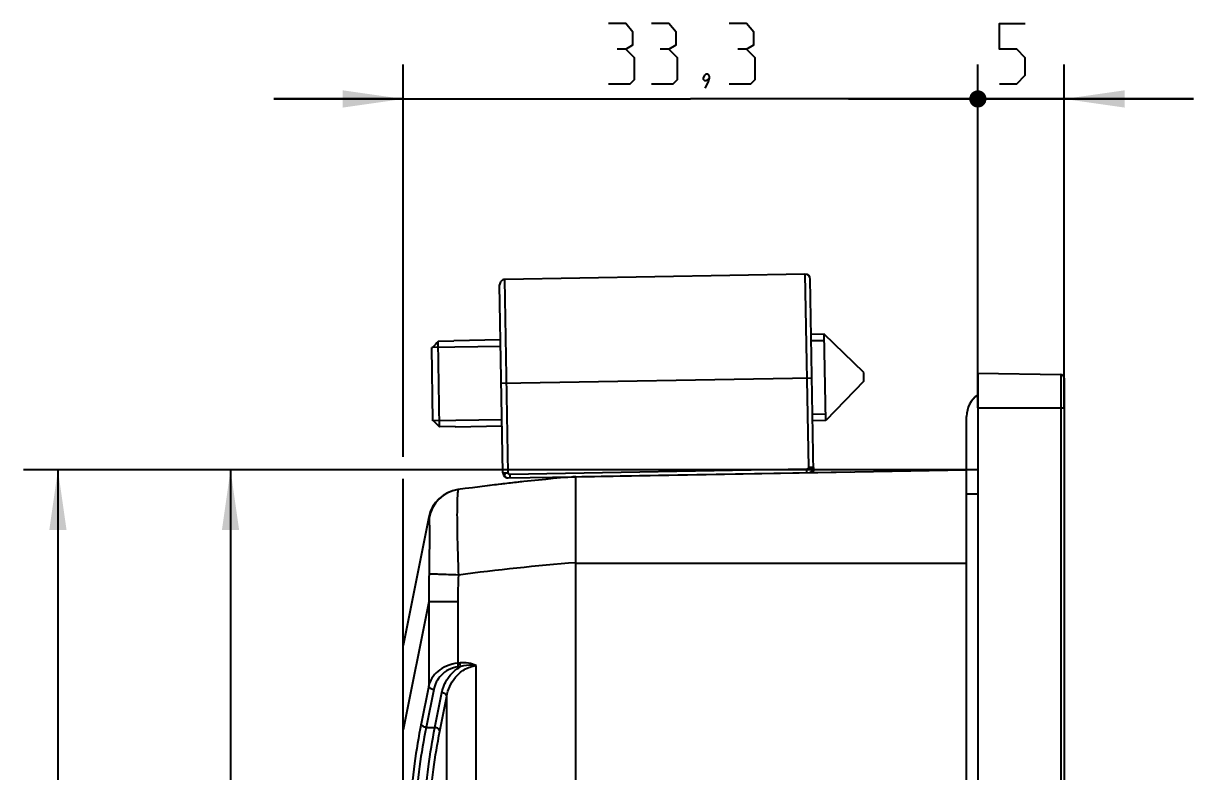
# Model space of a CAD drawing. Header units: millimetres. Extents: x 0 to 594, y 0 to 420.
# Drawn here: x 279.4 to 347.2, y 242.2 to 285.5 of the extents above; entities that cross this region are included whole.
import ezdxf

# ---------------------------------------------------------------- set-up
doc = ezdxf.new("R2010")
doc.units = ezdxf.units.MM
doc.header["$LTSCALE"] = 32.67
doc.layers.get('0').update_dxf_attribs({"linetype": 'CONTINUOUS'})
for name, color, linetype in [('AUSFORMSCHRAEGEN', 7, 'CONTINUOUS'), ('RUNDUNGEN', 7, 'CONTINUOUS'), ('ZEICHNUNGSBEMASSUNGEN', 7, 'CONTINUOUS')]:
    doc.layers.add(name, color=color, linetype=linetype)
doc.styles.get("Standard").update_dxf_attribs({"font": 'txt', "width": 0.7})
doc.dimstyles.new('DIMSTYLE_2', dxfattribs={"dimtxt": 3.5, "dimasz": 3.5, "dimexe": 2, "dimexo": 0, "dimgap": 0.875, "dimtad": 1, "dimdec": 1, "dimtxsty": 'STANDARD', "dimblk": '_FILLED', "dimblk1": '_FILLED', "dimblk2": '_FILLED', "dimcen": 0.09, "dimadec": 0, "dimazin": 0, "dimtp": 0.3, "dimtm": 0.3, "dimtfac": 1, "dimtdec": 1, "dimtofl": 0, "dimtmove": 0, "dimatfit": 3, "dimldrblk": '_FILLED', "dimfxl": 1, "dimtolj": 1, "dimarcsym": 0})
doc.dimstyles.new('DIMSTYLE_4', dxfattribs={"dimtxt": 3.5, "dimasz": 3.5, "dimexe": 2, "dimexo": 0, "dimgap": 0.875, "dimtad": 1, "dimdec": 3, "dimtxsty": 'STANDARD', "dimblk": '_FILLED', "dimblk1": '_FILLED', "dimblk2": '_FILLED', "dimcen": 0.09, "dimadec": 0, "dimazin": 0, "dimtp": 0.3, "dimtm": 0.3, "dimtfac": 1, "dimtdec": 3, "dimtofl": 0, "dimtmove": 0, "dimatfit": 3, "dimldrblk": '_FILLED', "dimfxl": 1, "dimtolj": 1, "dimarcsym": 0})
doc.dimstyles.new('DIMSTYLE_5', dxfattribs={"dimtxt": 3.5, "dimasz": 3.5, "dimexe": 2, "dimexo": 0, "dimgap": 0.875, "dimtad": 1, "dimdec": 3, "dimtxsty": 'STANDARD', "dimblk": '_FILLED', "dimblk1": '_FILLED', "dimblk2": '_FILLED', "dimcen": 0.09, "dimadec": 0, "dimazin": 0, "dimtp": 0.1, "dimtm": 0.1, "dimtfac": 1, "dimtdec": 3, "dimtofl": 0, "dimtmove": 0, "dimatfit": 3, "dimldrblk": '_FILLED', "dimfxl": 1, "dimtolj": 1, "dimarcsym": 0})

# ---------------------------------------------------------------- blocks, each defined once
blk = doc.blocks.new('_FILLED')
at = {"color": 0, "linetype": 'BYBLOCK'}
blk.add_solid([(0, 0), (-1, 0.143), (-1, -0.143)], dxfattribs=at)
blk = doc.blocks.new('*D3')
at = {"layer": 'ZEICHNUNGSBEMASSUNGEN', "color": 2, "linetype": 'CONTINUOUS'}
for p, q in [((334.708, 259.684), (279.408, 259.684)), ((281.408, 259.684), (281.408, 217.277)), ((281.408, 174.87), (281.408, 217.277)), ((334.708, 174.87), (279.408, 174.87))]:
    blk.add_line(p, q, dxfattribs=at)
at = {"layer": 'ZEICHNUNGSBEMASSUNGEN', "color": 2, "linetype": 'CONTINUOUS', "xscale": 3.5, "yscale": 3.5, "zscale": 3.5}
for p, rotation in [((281.408, 259.684), 90), ((281.408, 174.87), 270)]:
    blk.add_blockref('_FILLED', p, dxfattribs=dict(at, rotation=rotation))
blk = doc.blocks.new('*D4')
at = {"layer": 'ZEICHNUNGSBEMASSUNGEN', "color": 2, "linetype": 'CONTINUOUS'}
for p, q in [((334.708, 259.684), (289.408, 259.684)), ((291.408, 259.684), (291.408, 218.406)), ((291.408, 177.129), (291.408, 218.406)), ((328.475, 177.129), (289.408, 177.129))]:
    blk.add_line(p, q, dxfattribs=at)
at = {"layer": 'ZEICHNUNGSBEMASSUNGEN', "color": 2, "linetype": 'CONTINUOUS', "xscale": 3.5, "yscale": 3.5, "zscale": 3.5}
for p, rotation in [((291.408, 259.684), 90), ((291.408, 177.129), 270)]:
    blk.add_blockref('_FILLED', p, dxfattribs=dict(at, rotation=rotation))
blk = doc.blocks.new('_DOT')
at = {"color": 0, "linetype": 'BYBLOCK'}
blk.add_line((-0.143, 0), (-1, 0), dxfattribs=at)
at = {"color": 0, "linetype": 'BYBLOCK', "const_width": 0.143}
blk.add_lwpolyline([(-0.071, 0, 1), (0.071, 0, 1)], format="xyb", close=True, dxfattribs=at)
blk = doc.blocks.new('*D5')
at = {"layer": 'ZEICHNUNGSBEMASSUNGEN', "color": 2, "linetype": 'CONTINUOUS'}
for p, q in [((301.408, 260.433), (301.408, 283.161)), ((334.708, 263.277), (334.708, 283.161)), ((301.408, 281.161), (293.908, 281.161)), ((293.908, 281.161), (318.058, 281.161)), ((342.208, 281.161), (318.058, 281.161)), ((334.708, 281.161), (342.208, 281.161)), ((301.408, 249.512), (301.408, 259.154))]:
    blk.add_line(p, q, dxfattribs=at)
at = {"layer": 'ZEICHNUNGSBEMASSUNGEN', "color": 2, "linetype": 'CONTINUOUS', "xscale": 3.5, "yscale": 3.5, "zscale": 3.5}
blk.add_blockref('_FILLED', (301.408, 281.161), dxfattribs=at)
at = {"layer": 'ZEICHNUNGSBEMASSUNGEN', "color": 2, "linetype": 'CONTINUOUS', "xscale": 3.5, "yscale": 3.5, "zscale": 3.5, "rotation": 180}
blk.add_blockref('_DOT', (334.708, 281.161), dxfattribs=at)
blk = doc.blocks.new('*D6')
at = {"layer": 'ZEICHNUNGSBEMASSUNGEN', "color": 2, "linetype": 'CONTINUOUS'}
for p, q in [((334.708, 265.277), (334.708, 283.161)), ((339.708, 263.277), (339.708, 283.161)), ((334.708, 281.161), (327.208, 281.161)), ((327.208, 281.161), (337.208, 281.161)), ((347.208, 281.161), (337.208, 281.161)), ((339.708, 281.161), (347.208, 281.161))]:
    blk.add_line(p, q, dxfattribs=at)
at = {"layer": 'ZEICHNUNGSBEMASSUNGEN', "color": 2, "linetype": 'CONTINUOUS', "xscale": 3.5, "yscale": 3.5, "zscale": 3.5}
blk.add_blockref('_DOT', (334.708, 281.161), dxfattribs=at)
at = {"layer": 'ZEICHNUNGSBEMASSUNGEN', "color": 2, "linetype": 'CONTINUOUS', "xscale": 3.5, "yscale": 3.5, "zscale": 3.5, "rotation": 180}
blk.add_blockref('_FILLED', (339.708, 281.161), dxfattribs=at)

msp = doc.modelspace()

# ---------------------------------------------------------------- linework, layer by layer
at = {"color": 7, "linetype": 'CONTINUOUS'}
for p, q in [((324.6925, 271.0106), (307.2952, 270.7069)), ((325.1931, 259.5226), (324.9977, 270.7159)), ((307.1907, 259.5034), (307.0005, 270.4017)), ((307.0563, 267.2022), (304.3367, 267.1548)), ((304.3373, 267.1225), (304.3367, 267.1547)), ((325.8035, 267.5295), (325.0536, 267.5164)), ((325.8907, 262.5302), (325.8035, 267.5295)), ((328.0924, 265.3191), (325.8035, 267.5295)), ((303.1377, 262.5081), (303.0635, 266.7575)), ((303.0641, 266.7195), (303.1241, 266.7827)), ((304.3373, 267.1225), (303.4324, 267.1068)), ((303.5186, 262.1719), (303.4324, 267.1068)), ((328.1011, 264.8192), (328.0924, 265.319)), ((328.1011, 264.8191), (325.8907, 262.5302)), ((303.1563, 262.5271), (303.137, 262.5461)), ((325.8907, 262.5302), (325.1408, 262.5171)), ((334.0576, 171.777), (334.0576, 262.777)), ((304.4234, 262.1877), (303.5186, 262.1719)), ((304.424, 262.1555), (304.4234, 262.1877)), ((307.1436, 262.203), (304.424, 262.1555)), ((307.4959, 259.2087), (311.3332, 259.2757))]:
    msp.add_line(p, q, dxfattribs=at)
at = {"color": 9, "linetype": 'CONTINUOUS'}
for p, q in [((307.4907, 259.5086), (307.2952, 270.7069)), ((324.6925, 271.0106), (324.888, 259.8123)), ((307.1, 264.7026), (325.0972, 265.0167)), ((324.7898, 259.7106), (307.5924, 259.4104)), ((324.7932, 259.5156), (324.7898, 259.7106)), ((325.188, 259.8175), (324.888, 259.8123)), ((307.1907, 259.5034), (307.4907, 259.5086)), ((307.5924, 259.4104), (307.5959, 259.2104)), ((334.7076, 258.2768), (334.0576, 258.2768))]:
    msp.add_line(p, q, dxfattribs=at)
at = {"color": 2, "linetype": 'CONTINUOUS'}
for p, q in [((325.81, 267.1545), (325.0601, 267.1414)), ((307.0629, 266.8273), (303.0635, 266.7575)), ((307.137, 262.5779), (303.1377, 262.5081)), ((325.8842, 262.9052), (325.1343, 262.8921))]:
    msp.add_line(p, q, dxfattribs=at)
at = {"color": 7, "linetype": 'CONTINUOUS'}
for centre, radius, start, end in [((307.3004, 270.407), 0.3, 91, 181), ((324.6978, 270.7106), 0.3, 1, 91), ((462.9242, 115.0522), 220.3593, 136.367502, 136.483799), ((335.5576, 262.777), 1.5, 124.597218, 180), ((452.9715, 414.9686), 213.7358, 225.497842, 225.633843), ((324.888, 259.8123), 0.3, 281.075628, 1), ((307.4907, 259.5086), 0.3, 181, 271)]:
    msp.add_arc(centre, radius, start, end, dxfattribs=at)
at = {"color": 9, "linetype": 'CONTINUOUS'}
for points, knots in [([(324.888, 259.8123), (324.8874, 259.7871), (324.8629, 259.7384), (324.8146, 259.711), (324.7898, 259.7106)], [0, 0, 0, 0, 0.5032239, 1, 1, 1, 1]), ([(324.9445, 259.5177), (324.9683, 259.5224), (325.0126, 259.5368), (325.0666, 259.5751), (325.099, 259.6263), (325.103, 259.6845), (325.0769, 259.7383), (325.0284, 259.7817), (324.9616, 259.8055), (324.9131, 259.8117), (324.888, 259.8123)], [0, 0, 0, 0, 0.1415922, 0.2676244, 0.3791317, 0.4836095, 0.593086, 0.7163086, 0.8536285, 1, 1, 1, 1]), ([(325.188, 259.8175), (325.1893, 259.7431), (325.182, 259.6431), (325.1607, 259.546), (325.1543, 259.5218)], [0, 0, 0, 0, 0.7489381, 1, 1, 1, 1]), ([(307.4907, 259.5086), (307.4635, 259.5071), (307.4116, 259.4983), (307.3516, 259.4719), (307.3167, 259.4389), (307.2921, 259.4043), (307.2778, 259.3533), (307.2974, 259.2919), (307.3466, 259.2438), (307.4161, 259.2144), (307.4688, 259.2082), (307.4959, 259.2087)], [0, 0, 0, 0, 0.1441651, 0.2778137, 0.3393273, 0.3968979, 0.5020914, 0.6065726, 0.7224021, 0.856202, 1, 1, 1, 1]), ([(307.4907, 259.5086), (307.4921, 259.4835), (307.5183, 259.4357), (307.5675, 259.41), (307.5924, 259.4104)], [0, 0, 0, 0, 0.5032239, 1, 1, 1, 1])]:
    msp.add_open_spline(points, degree=3, knots=knots, dxfattribs=at)
at = {"layer": 'AUSFORMSCHRAEGEN', "color": 7, "linetype": 'CONTINUOUS'}
for p, q in [((334.7076, 265.277), (334.7076, 169.277)), ((311.7704, 259.2883), (327.3198, 259.5597)), ((311.4076, 223.527), (311.4076, 257.2869))]:
    msp.add_line(p, q, dxfattribs=at)
at = {"layer": 'AUSFORMSCHRAEGEN', "color": 9, "linetype": 'CONTINUOUS'}
for p, q in [((305.6444, 233.7599), (305.644, 248.3417)), ((303.9397, 232.6709), (303.9397, 246.5597))]:
    msp.add_line(p, q, dxfattribs=at)
at = {"layer": 'AUSFORMSCHRAEGEN', "color": 7, "linetype": 'CONTINUOUS'}
for start, end in [(96.081519, 96.485105), (96.58677, 97.040244)]:
    msp.add_arc((321.6459, 134.702), 125, start, end, dxfattribs=at)
at = {"layer": 'RUNDUNGEN', "color": 7, "linetype": 'CONTINUOUS'}
for p, q in [((334.7076, 265.277), (339.5111, 265.1931)), ((339.7076, 264.9931), (339.7076, 169.5608)), ((311.3914, 259.2806), (311.3763, 259.2794)), ((311.4076, 259.277), (334.0576, 259.6723)), ((311.4076, 223.527), (311.4076, 259.28)), ((302.8923, 256.9422), (301.4076, 249.512)), ((301.4076, 187.202), (301.4076, 249.512))]:
    msp.add_line(p, q, dxfattribs=at)
at = {"layer": 'RUNDUNGEN', "color": 9, "linetype": 'CONTINUOUS'}
for p, q in [((339.5111, 265.1931), (339.5111, 169.3608)), ((334.7076, 263.277), (339.7076, 263.277)), ((311.4076, 254.277), (334.0576, 254.277)), ((302.8919, 252.0417), (301.4076, 244.6133)), ((302.8919, 252.0417), (302.892, 247.1621)), ((304.5796, 252.0417), (302.8919, 252.0417)), ((304.5796, 252.0417), (304.5796, 248.4775)), ((304.7108, 248.4923), (304.5796, 248.4775)), ((304.7463, 248.2802), (304.6154, 248.2654)), ((302.892, 247.1621), (302.452, 244.971)), ((303.1809, 246.9499), (302.7409, 244.7589)), ((303.2453, 244.7527), (303.6508, 246.7718)), ((303.5343, 244.5406), (303.9397, 246.5597)), ((302.7409, 244.7589), (303.2453, 244.7527))]:
    msp.add_line(p, q, dxfattribs=at)
at = {"layer": 'RUNDUNGEN', "color": 7, "linetype": 'CONTINUOUS'}
for centre, radius, start, end in [((339.5076, 264.9931), 0.2, 0, 89), ((321.6459, 134.702), 125, 94.712567, 97.846733), ((304.8535, 256.5503), 2, 97.846733, 168.697973)]:
    msp.add_arc(centre, radius, start, end, dxfattribs=at)
at = {"layer": 'RUNDUNGEN', "color": 9, "linetype": 'CONTINUOUS'}
for centre, radius, start, end in [((304.8811, 256.5551), 1.999, 97.848852, 170.635311), ((321.6337, 124.6625), 130.0391, 94.510298, 97.523474), ((346.8685, 252.3962), 43.978, 178.366292, 180.461823), ((347.6347, 252.0374), 43.0551, 177.943951, 179.994268)]:
    msp.add_arc(centre, radius, start, end, dxfattribs=at)
at = {"layer": 'RUNDUNGEN', "color": 7, "linetype": 'CONTINUOUS'}
msp.add_open_spline([(311.4076, 259.28), (311.3956, 259.2794), (311.3402, 259.2764), (311.285, 259.2718), (311.2417, 259.2682)], degree=3, knots=[0, 0, 0, 0, 0.2177351, 1, 1, 1, 1], dxfattribs=at)
at = {"layer": 'RUNDUNGEN', "color": 9, "linetype": 'CONTINUOUS'}
for points, knots in [([(311.3763, 259.2794), (311.376, 259.2794), (311.3753, 259.2792), (311.3747, 259.2787), (311.3744, 259.2784)], [0, 0, 0, 0, 0.4537252, 1, 1, 1, 1]), ([(304.5818, 258.4567), (304.5694, 258.3822), (304.5535, 258.1848), (304.537, 257.8224), (304.529, 257.3317), (304.5296, 256.7278), (304.5396, 256.0287), (304.5642, 254.9694), (304.5902, 254.1456), (304.6073, 253.5821)], [0, 0, 0, 0, 0.0464859, 0.1215994, 0.2231957, 0.3482626, 0.4930537, 0.6532114, 1, 1, 1, 1]), ([(304.6081, 258.5354), (304.6052, 258.535), (304.5992, 258.5274), (304.5899, 258.5018), (304.5851, 258.4763), (304.5818, 258.4567)], [0, 0, 0, 0, 0.1026765, 0.2965392, 1, 1, 1, 1]), ([(302.8923, 256.9422), (302.8902, 256.9318), (302.8907, 256.909), (302.9017, 256.8892), (302.9086, 256.8803)], [0, 0, 0, 0, 0.4852981, 1, 1, 1, 1]), ([(302.9086, 256.8803), (302.9108, 256.8776), (302.9136, 256.8684), (302.9186, 256.8407), (302.922, 256.7867), (302.9248, 256.701), (302.9263, 256.5871), (302.9271, 256.4467), (302.9274, 256.2813), (302.9275, 256.0924), (302.9275, 255.7986), (302.9274, 255.3862), (302.9264, 254.8467), (302.922, 254.2608), (302.9143, 253.8566), (302.9084, 253.65)], [0, 0, 0, 0, 0.0032137, 0.0086457, 0.0263607, 0.0530791, 0.0884464, 0.1320394, 0.183392, 0.2420057, 0.3073593, 0.4560654, 0.6247875, 0.8081544, 1, 1, 1, 1]), ([(304.6073, 253.5821), (304.2335, 253.5955), (303.7339, 253.6136), (303.1677, 253.6375), (302.9751, 253.6457), (302.9084, 253.65)], [0, 0, 0, 0, 0.6599283, 0.8820756, 1, 1, 1, 1]), ([(304.5796, 248.4775), (304.356, 248.4559), (303.937, 248.3534), (303.417, 248.0393), (303.0605, 247.6315), (302.9286, 247.3171), (302.892, 247.1621)], [0, 0, 0, 0, 0.2964525, 0.5589975, 0.7897468, 1, 1, 1, 1]), ([(304.6154, 248.2654), (304.4175, 248.2429), (304.0464, 248.1319), (303.6057, 247.8054), (303.3152, 247.3996), (303.2108, 247.0989), (303.1809, 246.9499)], [0, 0, 0, 0, 0.2881263, 0.5462263, 0.7800641, 1, 1, 1, 1]), ([(303.6508, 246.7718), (303.7099, 247.0661), (303.9624, 247.6708), (304.453, 248.1162), (304.7463, 248.2802)], [0, 0, 0, 0, 0.4718323, 1, 1, 1, 1]), ([(303.9397, 246.5597), (303.9739, 246.7557), (304.0908, 247.1497), (304.4216, 247.6952), (304.9395, 248.1511), (305.3992, 248.3121), (305.644, 248.3415)], [0, 0, 0, 0, 0.2270215, 0.4636333, 0.7187283, 1, 1, 1, 1]), ([(304.6154, 248.2654), (304.6116, 248.2804), (304.5961, 248.3505), (304.5858, 248.4216), (304.5796, 248.4775)], [0, 0, 0, 0, 0.2159009, 1, 1, 1, 1]), ([(305.644, 248.3417), (305.4992, 248.4076), (305.1913, 248.5028), (304.8688, 248.51), (304.7108, 248.4923)], [0, 0, 0, 0, 0.5003205, 1, 1, 1, 1]), ([(304.7463, 248.2802), (304.7426, 248.2952), (304.7272, 248.3653), (304.717, 248.4364), (304.7108, 248.4923)], [0, 0, 0, 0, 0.2158587, 1, 1, 1, 1]), ([(305.6444, 248.3416), (305.5685, 248.3524), (305.2683, 248.3799), (304.9618, 248.3437), (304.7463, 248.2802)], [0, 0, 0, 0, 0.2544202, 1, 1, 1, 1]), ([(303.1809, 246.9499), (303.113, 246.9575), (302.99, 246.9989), (302.9026, 247.1063), (302.8919, 247.162)], [0, 0, 0, 0, 0.5465961, 1, 1, 1, 1]), ([(303.9397, 246.5597), (303.9291, 246.6153), (303.8417, 246.7228), (303.7187, 246.7641), (303.6508, 246.7718)], [0, 0, 0, 0, 0.453404, 1, 1, 1, 1]), ([(302.452, 244.971), (302.2989, 244.2087), (302.0362, 242.5667), (301.7624, 239.9597), (301.5928, 237.1232), (301.5548, 235.1664), (301.5548, 234.1688)], [0, 0, 0, 0, 0.2148805, 0.4592269, 0.7242666, 1, 1, 1, 1]), ([(302.7409, 244.7589), (302.5879, 244.012), (302.3252, 242.4025), (302.0514, 239.8467), (301.8818, 237.0656), (301.8437, 235.1469), (301.8437, 234.1687)], [0, 0, 0, 0, 0.2149083, 0.4592497, 0.7242773, 1, 1, 1, 1]), ([(302.7409, 244.7589), (302.673, 244.7665), (302.55, 244.8079), (302.4626, 244.9153), (302.452, 244.971)], [0, 0, 0, 0, 0.5465961, 1, 1, 1, 1]), ([(302.3838, 234.1686), (302.3838, 235.146), (302.4204, 237.063), (302.5832, 239.8419), (302.846, 242.3962), (303.0983, 244.0055), (303.2453, 244.7527)], [0, 0, 0, 0, 0.2757453, 0.5407961, 0.7851471, 1, 1, 1, 1]), ([(302.6728, 234.1688), (302.6728, 235.1266), (302.7093, 237.0055), (302.8722, 239.7289), (303.1351, 242.2321), (303.3873, 243.8087), (303.5343, 244.5406)], [0, 0, 0, 0, 0.275735, 0.5407737, 0.7851196, 1, 1, 1, 1]), ([(303.5343, 244.5406), (303.5236, 244.5962), (303.4362, 244.7037), (303.3132, 244.745), (303.2453, 244.7527)], [0, 0, 0, 0, 0.4534039, 1, 1, 1, 1])]:
    msp.add_open_spline(points, degree=3, knots=knots, dxfattribs=at)
at = {"layer": 'ZEICHNUNGSBEMASSUNGEN', "color": 2, "linetype": 'CONTINUOUS'}
for points in [[(314.3076, 284.036), (314.7243, 284.286), (314.7243, 285.036), (314.3076, 285.536), (313.3076, 285.536)], [(316.8076, 284.036), (317.2243, 284.286), (317.2243, 285.036), (316.8076, 285.536), (315.8076, 285.536)], [(321.3076, 284.036), (321.7243, 284.286), (321.7243, 285.036), (321.3076, 285.536), (320.3076, 285.536)], [(335.9576, 282.036), (336.9576, 282.036), (337.4576, 282.536), (337.4576, 283.536), (336.9576, 284.036), (335.9576, 284.036), (335.9576, 285.536), (337.4576, 285.536)], [(313.3076, 282.036), (314.5576, 282.036), (314.8076, 282.286), (314.8076, 283.536), (314.3076, 284.036), (313.8076, 284.036)], [(315.8076, 282.036), (317.0576, 282.036), (317.3076, 282.286), (317.3076, 283.536), (316.8076, 284.036), (316.3076, 284.036)], [(320.3076, 282.036), (321.5576, 282.036), (321.8076, 282.286), (321.8076, 283.536), (321.3076, 284.036), (320.8076, 284.036)], [(319.0576, 282.6194), (319.1409, 282.4527), (319.1409, 282.3694), (318.9743, 282.2027), (318.891, 282.2027), (318.8076, 282.286), (318.8076, 282.3694), (318.891, 282.536), (318.9743, 282.6194), (319.0576, 282.6194)], [(319.1409, 282.3694), (319.0576, 282.1194), (318.891, 281.786)]]:
    msp.add_lwpolyline(points, dxfattribs=at)

# ---------------------------------------------------------------- dimensions: what is measured, and where the dimension line sits
for base, p1, p2, dimstyle, override, picture, middle in [((334.7076, 281.161), (301.4076, 249.512), (334.7076, 263.277), 'DIMSTYLE_4', {"dimblk2": 'DOT', "dimsah": 1}, '*D5', (313.3076, 281.161)), ((339.7076, 281.161), (334.7076, 265.277), (339.7076, 263.277), 'DIMSTYLE_5', {"dimblk1": 'DOT', "dimsah": 1}, '*D6', (335.9576, 281.161))]:
    dim = msp.add_linear_dim(base=base, p1=p1, p2=p2, dimstyle=dimstyle, override=override, dxfattribs=at)
    dim.commit()
    dim.dimension.update_dxf_attribs({"geometry": picture, "text_midpoint": middle, "dimtype": 160})
for base, p2, picture, middle in [((281.4076, 174.8703), (334.7076, 174.8703), '*D3', (281.4076, 212.152)), ((291.4076, 177.129), (328.4753, 177.129), '*D4', (291.4076, 213.2813))]:
    dim = msp.add_linear_dim(base=base, p1=(334.7076, 259.6837), p2=p2, angle=270, dimstyle='DIMSTYLE_2', dxfattribs=at)
    dim.commit()
    dim.dimension.update_dxf_attribs({"geometry": picture, "text_midpoint": middle, "dimtype": 160})

doc.saveas('drawing.dxf')
